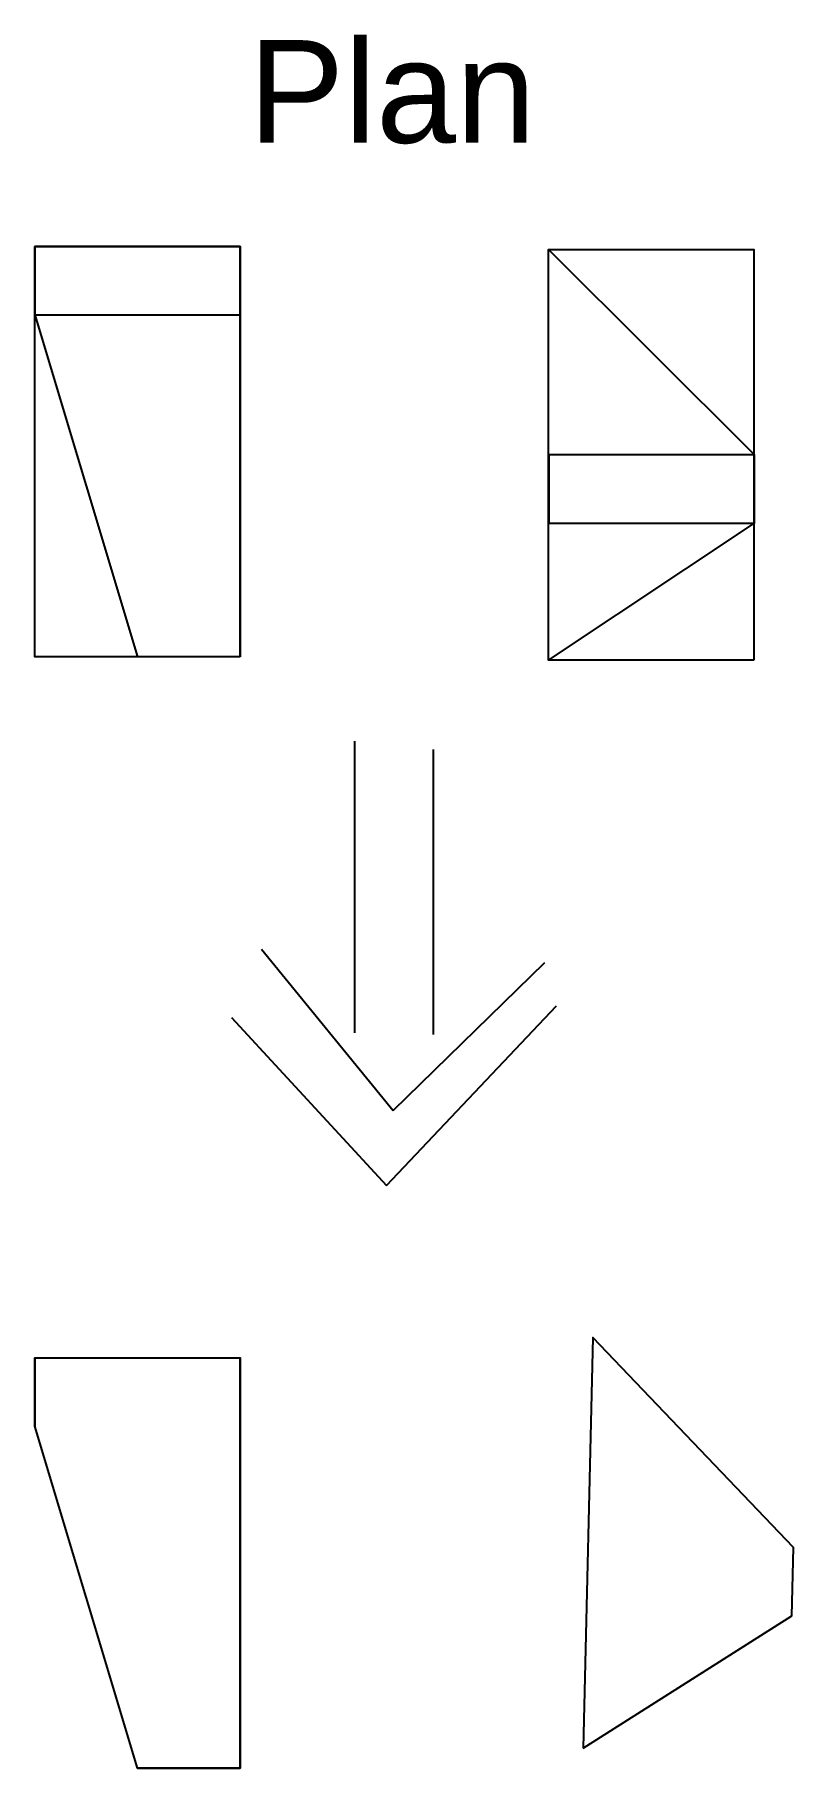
# Model space of a CAD drawing. Header units: millimetres. Extents: x -12.4 to -5, y -0.4 to 16.5.
import ezdxf

# ---------------------------------------------------------------- set-up
doc = ezdxf.new("R2010")
doc.units = ezdxf.units.MM
doc.header["$MEASUREMENT"] = 0
doc.styles.get("Standard").update_dxf_attribs({"font": 'Arial Regular.ttf'})

msp = doc.modelspace()

# ---------------------------------------------------------------- linework, layer by layer
for p, q in [((-12.394, 13.765), (-12.394, 14.432)), ((-10.394, 10.432), (-10.394, 14.432)), ((-7.393, 14.4), (-5.389, 12.4)), ((-12.394, 13.765), (-11.394, 10.432)), ((-7.393, 10.4), (-5.389, 11.734)), ((-9.281, 9.611), (-9.281, 6.772)), ((-8.518, 9.53), (-8.518, 6.756)), ((-10.188, 7.586), (-8.906, 6.013)), ((-8.906, 6.013), (-7.429, 7.457)), ((-8.971, 5.283), (-7.315, 7.035)), ((-10.48, 6.921), (-8.971, 5.283))]:
    msp.add_line(p, q)
for points in [[(-10.394, 10.432), (-12.394, 10.432), (-12.394, 14.432), (-10.394, 14.432)], [(-10.394, 14.432), (-12.394, 14.432), (-12.394, 13.765), (-10.394, 13.765)], [(-5.393, 10.4), (-7.393, 10.4), (-7.393, 14.4), (-5.393, 14.4)], [(-5.389, 12.4), (-7.389, 12.4), (-7.389, 11.734), (-5.389, 11.734)], [(-7.056, -0.196), (-5.026, 1.09), (-5.01, 1.757), (-6.963, 3.802)]]:
    msp.add_lwpolyline(points, close=True)
for points in [[(-12.396, 3.606), (-12.396, 2.939), (-12.396, 3.606), (-10.396, 3.606), (-10.396, -0.394), (-11.396, -0.394), (-12.396, 2.939)], [(-11.396, -0.394), (-10.396, -0.394), (-10.396, 3.606)]]:
    msp.add_lwpolyline(points)

# ---------------------------------------------------------------- texts
msp.add_text('Plan', height=1).set_placement((-10.314, 15.441))

doc.saveas('drawing.dxf')
